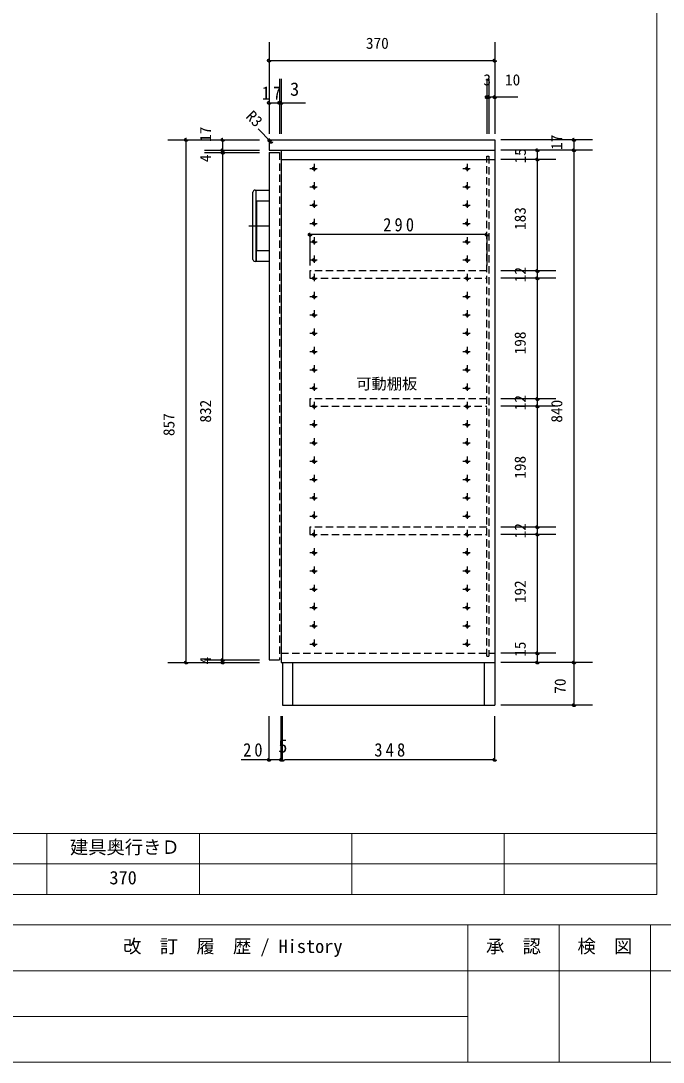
# Model space of a CAD drawing. Units: millimetres on the paper, enlarged 5 times, with parts at other scales. Extents: x -1044 to 931, y -502 to 889.
# Drawn here: x -390 to 136, y -502 to 352 of the extents above; entities that cross this region are included whole.
import ezdxf
from ezdxf.enums import TextEntityAlignment as Align

# ---------------------------------------------------------------- set-up
doc = ezdxf.new("R2010")
doc.units = ezdxf.units.MM
doc.header["$LTSCALE"] = 5
doc.header["$PDMODE"] = 32
doc.header["$PDSIZE"] = 2.5
doc.linetypes.add('CHAIN1', pattern=[8, 5, -1, 1, -1])
doc.linetypes.add('DASHED1', pattern=[1.8, 1.2, -0.6])
doc.layers.add('0-0_0', color=7, linetype='Continuous', lineweight=18)
doc.layers.add('2-0_NOTE$003', color=7, linetype='DASHED1')
doc.styles.add('ＭＳ ゴシック', font='')
doc.styles.get('ＭＳ ゴシック').set_extended_font_data('MS Gothic')

msp = doc.modelspace()

# ---------------------------------------------------------------- linework, layer by layer
at = {"layer": '0-0_0'}
for p, q in [((131.044, 864.147), (131.044, -364.603)), ((-1018.956, -314.603), (131.044, -314.603)), ((-368.956, -314.603), (-368.956, -364.603)), ((-243.956, -314.603), (-243.956, -364.603)), ((-118.956, -314.603), (-118.956, -364.603)), ((6.044, -314.603), (6.044, -364.603)), ((-1018.956, -339.603), (131.044, -339.603)), ((-1018.956, -364.603), (131.044, -364.603)), ((-1043.956, -389.603), (931.044, -389.603)), ((-23.956, -389.603), (-23.956, -502.103)), ((51.044, -389.603), (51.044, -502.103)), ((126.044, -389.603), (126.044, -502.103)), ((931.044, -427.103), (-643.956, -427.103)), ((-23.956, -464.603), (-643.956, -464.603)), ((931.044, -502.103), (-1043.956, -502.103))]:
    msp.add_line(p, q, dxfattribs=at)
at = {"layer": '2-0_NOTE$003', "color": 4, "linetype": 'Continuous'}
for p, q in [((-186.756, 334.191), (-186.756, 259.191)), ((-1.756, 334.191), (-1.756, 259.191)), ((-186.756, 319.191), (-1.756, 319.191)), ((-186.756, 304.191), (-186.756, 259.191)), ((-178.256, 304.191), (-178.256, 259.191)), ((-176.756, 304.191), (-176.756, 259.191)), ((-8.256, 304.191), (-8.256, 259.191)), ((-6.756, 304.191), (-6.756, 259.191)), ((-186.756, 284.532), (-156.85, 284.532)), ((-178.256, 284.532), (-176.756, 284.532)), ((-8.256, 289.191), (-6.756, 289.191)), ((17.152, 289.191), (-6.756, 289.191)), ((-185.256, 252.691), (-195.827, 263.263)), ((-269.756, 254.191), (-194.756, 254.191)), ((-254.756, -174.309), (-254.756, 254.191)), ((-224.756, 245.691), (-224.756, 254.191)), ((78.244, 254.191), (3.244, 254.191)), ((63.244, 245.691), (63.244, 254.191)), ((-239.756, 245.691), (-194.756, 245.691)), ((-239.756, 243.691), (-194.756, 243.691)), ((-224.756, 243.691), (-224.756, 245.691)), ((-224.756, -172.309), (-224.756, 243.691)), ((78.244, 245.691), (3.244, 245.691)), ((33.244, 146.691), (33.244, 245.691)), ((63.244, -209.309), (63.244, 245.691)), ((48.244, 238.191), (3.244, 238.191)), ((-8.256, 176.465), (-153.256, 176.465)), ((-153.256, 176.465), (-153.256, 151.068)), ((-8.256, 176.465), (-8.256, 151.068)), ((48.244, 146.691), (3.244, 146.691)), ((33.244, 140.691), (33.244, 146.691)), ((48.244, 140.691), (3.244, 140.691)), ((33.244, 41.691), (33.244, 140.691)), ((48.244, 41.691), (3.244, 41.691)), ((48.244, 35.691), (3.244, 35.691)), ((33.244, 35.691), (33.244, 41.691)), ((33.244, -63.309), (33.244, 35.691)), ((48.244, -63.309), (3.244, -63.309)), ((33.244, -69.309), (33.244, -63.309)), ((48.244, -69.309), (3.244, -69.309)), ((33.244, -166.809), (33.244, -69.309)), ((48.244, -166.809), (3.244, -166.809)), ((33.244, -174.309), (33.244, -166.809)), ((-269.756, -174.309), (-194.756, -174.309)), ((-239.756, -172.309), (-194.756, -172.309)), ((-224.756, -174.309), (-224.756, -172.309)), ((78.244, -174.309), (3.244, -174.309)), ((78.244, -209.309), (3.244, -209.309)), ((-186.756, -254.15), (-186.756, -218.406)), ((-176.756, -254.15), (-176.756, -218.406)), ((-175.756, -254.15), (-175.756, -218.406)), ((-175.756, -254.15), (-175.756, -218.406)), ((-1.756, -254.15), (-1.756, -218.406)), ((-176.756, -254.15), (-209.626, -254.15)), ((-175.756, -254.15), (-176.756, -254.15)), ((-1.756, -254.15), (-174.256, -254.15))]:
    msp.add_line(p, q, dxfattribs=at)
at = {"layer": '2-0_NOTE$003', "linetype": 'Continuous'}
for p, q in [((-186.756, 252.691), (-186.756, 245.691)), ((-185.256, 254.191), (-1.756, 254.191)), ((-1.756, 254.191), (-1.756, -174.228)), ((-186.756, 245.691), (-1.756, 245.691)), ((-186.756, 243.691), (-186.756, -172.309)), ((-186.756, 243.691), (-178.256, 243.691)), ((-176.756, 245.691), (-176.756, -174.309)), ((-176.756, 238.191), (-1.756, 238.191)), ((-198.256, 212.941), (-197.506, 212.941)), ((-197.506, 212.691), (-197.506, 212.941)), ((-197.506, 204.191), (-197.506, 212.691)), ((-197.506, 212.691), (-197.256, 212.691)), ((-197.256, 212.941), (-186.756, 212.941)), ((-197.256, 204.191), (-197.256, 212.941)), ((-197.506, 163.191), (-197.506, 204.191)), ((-197.506, 204.191), (-186.756, 204.191)), ((-196.756, 163.191), (-196.756, 204.191)), ((-186.756, 163.191), (-197.506, 163.191)), ((-197.256, 154.441), (-197.256, 163.191)), ((-197.506, 154.441), (-198.256, 154.441)), ((-197.506, 154.691), (-197.256, 154.691)), ((-186.756, 154.441), (-197.256, 154.441)), ((-186.756, -172.309), (-178.256, -172.309)), ((-176.756, -174.309), (-1.756, -174.309)), ((-175.756, -174.309), (-175.756, -209.309)), ((-167.256, -209.309), (-167.256, -174.309)), ((-10.256, -209.309), (-10.256, -174.309)), ((-1.756, -174.228), (-1.756, -209.309)), ((-175.756, -209.309), (-1.756, -209.309)), ((-174.256, -209.309), (-1.756, -209.309))]:
    msp.add_line(p, q, dxfattribs=at)
at = {"layer": '2-0_NOTE$003'}
for p, q in [((-178.256, 243.691), (-178.256, -172.309)), ((-8.256, 240.691), (-6.756, 240.691)), ((-8.256, -169.309), (-8.256, 240.691)), ((-6.756, 240.691), (-6.756, -169.309)), ((-153.506, 230.691), (-146.006, 230.691)), ((-149.756, 234.441), (-149.756, 226.941)), ((-28.006, 230.691), (-20.506, 230.691)), ((-24.256, 234.441), (-24.256, 226.941)), ((-153.506, 215.691), (-146.006, 215.691)), ((-149.756, 219.441), (-149.756, 211.941)), ((-28.006, 215.691), (-20.506, 215.691)), ((-24.256, 219.441), (-24.256, 211.941)), ((-153.506, 200.691), (-146.006, 200.691)), ((-149.756, 204.441), (-149.756, 196.941)), ((-28.006, 200.691), (-20.506, 200.691)), ((-24.256, 204.441), (-24.256, 196.941)), ((-149.756, 189.441), (-149.756, 181.941)), ((-24.256, 189.441), (-24.256, 181.941)), ((-153.506, 185.691), (-146.006, 185.691)), ((-28.006, 185.691), (-20.506, 185.691)), ((-149.756, 174.441), (-149.756, 166.941)), ((-24.256, 174.441), (-24.256, 166.941)), ((-153.506, 170.691), (-146.006, 170.691)), ((-28.006, 170.691), (-20.506, 170.691)), ((-153.506, 155.691), (-146.006, 155.691)), ((-149.756, 159.441), (-149.756, 151.941)), ((-28.006, 155.691), (-20.506, 155.691)), ((-24.256, 159.441), (-24.256, 151.941)), ((-153.256, 146.691), (-153.256, 140.691)), ((-8.256, 146.691), (-153.256, 146.691)), ((-153.256, 140.691), (-8.256, 140.691)), ((-149.756, 144.441), (-149.756, 136.941)), ((-24.256, 144.441), (-24.256, 136.941)), ((-149.756, 129.441), (-149.756, 121.941)), ((-24.256, 129.441), (-24.256, 121.941)), ((-153.506, 125.691), (-146.006, 125.691)), ((-28.006, 125.691), (-20.506, 125.691)), ((-149.756, 114.441), (-149.756, 106.941)), ((-24.256, 114.441), (-24.256, 106.941)), ((-153.506, 110.691), (-146.006, 110.691)), ((-28.006, 110.691), (-20.506, 110.691)), ((-153.506, 95.691), (-146.006, 95.691)), ((-149.756, 99.441), (-149.756, 91.941)), ((-28.006, 95.691), (-20.506, 95.691)), ((-24.256, 99.441), (-24.256, 91.941)), ((-153.506, 80.691), (-146.006, 80.691)), ((-149.756, 84.441), (-149.756, 76.941)), ((-28.006, 80.691), (-20.506, 80.691)), ((-24.256, 84.441), (-24.256, 76.941)), ((-149.756, 69.441), (-149.756, 61.941)), ((-24.256, 69.441), (-24.256, 61.941)), ((-153.506, 65.691), (-146.006, 65.691)), ((-28.006, 65.691), (-20.506, 65.691)), ((-149.756, 54.441), (-149.756, 46.941)), ((-24.256, 54.441), (-24.256, 46.941)), ((-153.506, 50.691), (-146.006, 50.691)), ((-28.006, 50.691), (-20.506, 50.691)), ((-153.256, 41.691), (-153.256, 35.691)), ((-8.256, 41.691), (-153.256, 41.691)), ((-153.256, 35.691), (-8.256, 35.691)), ((-149.756, 39.441), (-149.756, 31.941)), ((-24.256, 39.441), (-24.256, 31.941)), ((-153.506, 20.691), (-146.006, 20.691)), ((-149.756, 24.441), (-149.756, 16.941)), ((-28.006, 20.691), (-20.506, 20.691)), ((-24.256, 24.441), (-24.256, 16.941)), ((-149.756, 9.441), (-149.756, 1.941)), ((-24.256, 9.441), (-24.256, 1.941)), ((-153.506, 5.691), (-146.006, 5.691)), ((-28.006, 5.691), (-20.506, 5.691)), ((-149.756, -5.559), (-149.756, -13.059)), ((-24.256, -5.559), (-24.256, -13.059)), ((-153.506, -9.309), (-146.006, -9.309)), ((-28.006, -9.309), (-20.506, -9.309)), ((-153.506, -24.309), (-146.006, -24.309)), ((-149.756, -20.559), (-149.756, -28.059)), ((-28.006, -24.309), (-20.506, -24.309)), ((-24.256, -20.559), (-24.256, -28.059)), ((-153.506, -39.309), (-146.006, -39.309)), ((-149.756, -35.559), (-149.756, -43.059)), ((-28.006, -39.309), (-20.506, -39.309)), ((-24.256, -35.559), (-24.256, -43.059)), ((-149.756, -50.559), (-149.756, -58.059)), ((-24.256, -50.559), (-24.256, -58.059)), ((-153.506, -54.309), (-146.006, -54.309)), ((-28.006, -54.309), (-20.506, -54.309)), ((-153.256, -63.309), (-153.256, -69.309)), ((-8.256, -63.309), (-153.256, -63.309)), ((-149.756, -65.559), (-149.756, -73.059)), ((-24.256, -65.559), (-24.256, -73.059)), ((-153.256, -69.309), (-8.256, -69.309)), ((-153.506, -84.309), (-146.006, -84.309)), ((-149.756, -80.559), (-149.756, -88.059)), ((-28.006, -84.309), (-20.506, -84.309)), ((-24.256, -80.559), (-24.256, -88.059)), ((-153.506, -99.309), (-146.006, -99.309)), ((-149.756, -95.559), (-149.756, -103.059)), ((-28.006, -99.309), (-20.506, -99.309)), ((-24.256, -95.559), (-24.256, -103.059)), ((-149.756, -110.559), (-149.756, -118.059)), ((-24.256, -110.559), (-24.256, -118.059)), ((-153.506, -114.309), (-146.006, -114.309)), ((-28.006, -114.309), (-20.506, -114.309)), ((-149.756, -125.559), (-149.756, -133.059)), ((-24.256, -125.559), (-24.256, -133.059)), ((-153.506, -129.309), (-146.006, -129.309)), ((-28.006, -129.309), (-20.506, -129.309)), ((-153.506, -144.309), (-146.006, -144.309)), ((-149.756, -140.559), (-149.756, -148.059)), ((-28.006, -144.309), (-20.506, -144.309)), ((-24.256, -140.559), (-24.256, -148.059)), ((-153.506, -159.309), (-146.006, -159.309)), ((-149.756, -155.559), (-149.756, -163.059)), ((-28.006, -159.309), (-20.506, -159.309)), ((-24.256, -155.559), (-24.256, -163.059)), ((-176.756, -166.809), (-8.256, -166.809)), ((-8.256, -169.309), (-6.756, -169.309)), ((-6.756, -166.809), (-1.756, -166.809))]:
    msp.add_line(p, q, dxfattribs=at)
at = {"layer": '2-0_NOTE$003', "color": 4, "linetype": 'CHAIN1'}
msp.add_line((-203.482, 183.691), (-186.756, 183.691), dxfattribs=at)
at = {"layer": '2-0_NOTE$003', "linetype": 'Continuous'}
for points in [[(-200.006, 156.191), (-200.006, 204.441), (-200.006, 211.191)], [(-197.506, 163.191), (-197.506, 154.691), (-197.506, 154.441)]]:
    msp.add_lwpolyline(points, dxfattribs=at)
at = {"layer": '2-0_NOTE$003'}
for centre in [(-149.756, 230.691), (-24.256, 230.691), (-149.756, 215.691), (-24.256, 215.691), (-149.756, 200.691), (-24.256, 200.691), (-149.756, 185.691), (-24.256, 185.691), (-149.756, 170.691), (-24.256, 170.691), (-149.756, 155.691), (-24.256, 155.691), (-149.756, 140.691), (-24.256, 140.691), (-149.756, 125.691), (-24.256, 125.691), (-149.756, 110.691), (-24.256, 110.691), (-149.756, 95.691), (-24.256, 95.691), (-149.756, 80.691), (-24.256, 80.691), (-149.756, 65.691), (-24.256, 65.691), (-149.756, 50.691), (-24.256, 50.691), (-149.756, 35.691), (-24.256, 35.691), (-149.756, 20.691), (-24.256, 20.691), (-149.756, 5.691), (-24.256, 5.691), (-149.756, -9.309), (-24.256, -9.309), (-149.756, -24.309), (-24.256, -24.309), (-149.756, -39.309), (-24.256, -39.309), (-149.756, -54.309), (-24.256, -54.309), (-149.756, -69.309), (-24.256, -69.309), (-149.756, -84.309), (-24.256, -84.309), (-149.756, -99.309), (-24.256, -99.309), (-149.756, -114.309), (-24.256, -114.309), (-149.756, -129.309), (-24.256, -129.309), (-149.756, -144.309), (-24.256, -144.309), (-149.756, -159.309), (-24.256, -159.309)]:
    msp.add_circle(centre, 1.25, dxfattribs=at)
at = {"layer": '2-0_NOTE$003', "linetype": 'Continuous'}
for centre, radius, start, end in [((-185.256, 252.691), 1.5, 90, 180), ((-198.256, 211.191), 1.75, 90, 180), ((-198.256, 156.191), 1.75, 180, 270)]:
    msp.add_arc(centre, radius, start, end, dxfattribs=at)
at = {"layer": '2-0_NOTE$003', "color": 4}
for p in [(-186.756, 319.191), (-1.756, 319.191), (-8.256, 289.191), (-6.756, 289.191), (-1.756, 289.191), (-186.756, 284.532), (-178.256, 284.532), (-176.756, 284.532), (-254.756, 254.191), (-224.756, 254.191), (-186.317, 253.752), (-185.256, 252.691), (63.244, 254.191), (-224.756, 245.691), (-224.756, 243.691), (33.244, 245.691), (33.244, 238.191), (63.244, 245.691), (-153.256, 176.465), (-8.256, 176.465), (33.244, 146.691), (33.244, 140.691), (33.244, 41.691), (33.244, 35.691), (33.244, -63.309), (33.244, -69.309), (33.244, -166.809), (-254.756, -174.309), (-224.756, -172.309), (-224.756, -174.309), (33.244, -174.309), (63.244, -174.309), (63.244, -209.309), (-186.756, -254.15), (-176.756, -254.15), (-175.756, -254.15), (-1.756, -254.15)]:
    msp.add_point(p, dxfattribs=at)

# ---------------------------------------------------------------- texts
at = {"layer": '0-0_0', "style": 'ＭＳ ゴシック'}
for s, p in [('建具奥行きＤ', (-350.082, -334.604)), ('370', (-317.706, -359.603)), ('改\u3000訂\u3000履\u3000歴 / History', (-306.456, -415.853)), ('承\u3000認', (-8.956, -415.853)), ('検\u3000図', (66.044, -415.853))]:
    msp.add_text(s, height=11, dxfattribs=at).set_placement(p, align=Align.BOTTOM_LEFT)
at = {"layer": '2-0_NOTE$003', "style": 'ＭＳ ゴシック'}
for s, height, p in [('370', 9.164, (-107.381, 326.066)), ('3', 9.164, (-11.131, 296.066)), ('10', 9.164, (6.655, 296.066)), ('3', 11, (-169.613, 287.032)), ('可動棚板', 9.164, (-115.315, 46.846)), ('5', 11, (-179.256, -251.65))]:
    msp.add_text(s, height=height, dxfattribs=at).set_placement(p, align=Align.BOTTOM_LEFT)
for s, rotation, p in [('R3', 315, (-208.443, 270.782)), ('17', 90, (-231.631, 252.507)), ('17', 90, (56.369, 245.941)), ('4', 90, (-231.631, 235.88)), ('15', 90, (26.481, 234.82)), ('183', 90, (26.369, 180.316)), ('12', 90, (26.369, 137.441)), ('198', 90, (26.369, 78.316)), ('12', 90, (26.369, 32.441)), ('832', 90, (-231.631, 22.316)), ('840', 90, (56.369, 22.316)), ('857', 90, (-261.631, 11.316)), ('198', 90, (26.369, -23.684)), ('12', 90, (26.369, -72.559)), ('192', 90, (26.369, -125.684)), ('15', 90, (26.369, -169.691)), ('4', 90, (-231.631, -175.879)), ('70', 90, (59.134, -199.949))]:
    msp.add_text(s, height=9.164, rotation=rotation, dxfattribs=at).set_placement(p, align=Align.BOTTOM_LEFT)
at = {"layer": '2-0_NOTE$003', "char_height": 11, "attachment_point": 7, "style": 'ＭＳ ゴシック'}
for s, insert in [('\\T1.36;\\W0.9;17', (-192.782, 287.013)), ('\\T1.38;\\W0.9;290', (-93.256, 178.965)), ('\\T1.36;\\W0.9;20', (-208.075, -251.65)), ('\\T1.38;\\W0.9;348', (-100.506, -251.65))]:
    msp.add_mtext(s, dxfattribs=dict(at, insert=insert))

doc.saveas('drawing.dxf')
